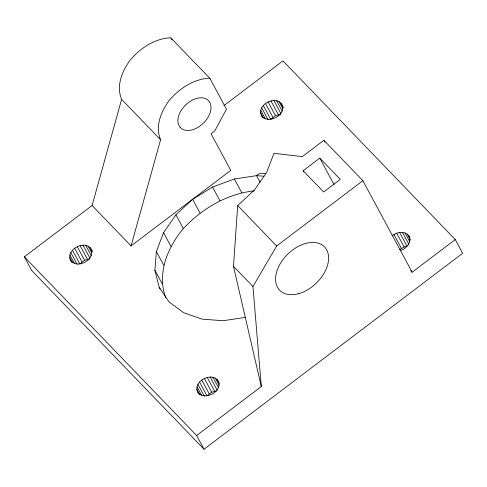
<?xml version="1.0" encoding="UTF-8"?>
<svg xmlns="http://www.w3.org/2000/svg" width="487" height="487" viewBox="0 0 487 487"><rect width="100%" height="100%" fill="white"/><g stroke="black" fill="none" stroke-linecap="round" stroke-linejoin="round"><path stroke-width="0.73" d="M455.26 239.561L462.65 253.289L204.029 449.251L196.638 435.524L261.294 386.532L233.474 266.31L237.693 205.587L254.415 190.033L266.779 172.203L273.95 153.32L302.348 156.601L323.898 140.268L362.87 180.683L412.154 272.221L455.26 239.561L282.971 60.869L223.856 105.661M71.674 262.292C62.726 250.19 87.423 237.145 92.347 251.426M160.247 289.321L159.194 287.36L154.89 270.2L156.376 251.542L163.541 232.652L175.91 214.822L192.633 199.268L212.563 187.051L234.357 178.997L256.515 175.649L264.009 176.227M165.69 297.514C156.704 273.408 167.741 247.305 183.301 228.555C201.965 208.728 226.918 193.765 254.305 190.837M196.864 389.332C196.06 378.308 216.149 371.234 219.016 383.592C219.82 394.616 199.737 401.69 196.864 389.332L199.682 394.561M260.588 112.801C259.784 101.777 279.873 94.703 282.74 107.061C283.544 118.085 263.461 125.159 260.588 112.801L263.406 118.031M92.086 205.508L121.622 99.354C115.979 85.785 122.036 71.473 130.011 60.26C140.195 48.335 153.874 38.997 169.853 37.749L170.949 37.992L209.915 78.407L226.485 109.179L214.761 130.948L211.048 133.767L230.759 170.377L131.052 245.929L92.086 205.508L24.35 256.832L31.74 270.565L204.029 449.251M131.052 245.929L160.594 139.775C154.945 126.2 161.002 111.894 168.977 100.675C179.161 88.756 192.84 79.411 208.826 78.163L209.915 78.407M261.294 386.532L252.96 286.52L276.659 246.008L362.87 180.683M89.626 258.95L84.616 260.326L79.838 263.948L72.447 250.221M280.518 114.311L275.508 115.687L270.723 119.309L263.333 105.582M216.794 390.836L211.784 392.212L206.999 395.84L199.609 382.106M303.145 170.718L319.789 158.105L340.297 179.38L323.66 191.988L303.145 170.718L303.864 172.045M392.157 235.921C396.996 231.392 407.047 230.509 409.865 237.705M399.553 249.654L404.113 246.964L407.004 246.221L399.614 232.494M400.935 250.409C406.584 248.473 412.239 241.741 408.806 235.745M245.253 317.396L223.089 320.732L202.062 319.125L183.611 312.684L168.989 301.855L159.194 287.36M265.799 173.409L259.054 173.719L256.515 175.649L260.034 182.193M237.693 205.587L276.659 246.008M121.622 99.354L160.594 139.775M233.474 266.31L252.96 286.52M24.35 256.832L196.638 435.524M410.62 270.62L412.154 272.221M70.262 259.681C76.362 269.816 94.965 260.393 91.294 249.46M407.211 234.07L410.377 239.951M405.044 232.926L409.969 242.076M402.451 232.384L408.788 244.157M396.722 233.23L404.113 246.964M393.971 234.557L401.367 248.285M324.257 140.938L324.975 142.271M319.789 158.105L334.076 184.64M280.902 102.934L283.367 107.511M278.996 101.521L282.868 108.711M276.586 100.681L282.223 111.139M273.846 100.468L280.889 113.544M270.955 100.906L278.345 114.634M268.112 101.953L275.508 115.687M265.512 103.548L272.903 117.282M261.72 107.907L268.057 119.674M260.782 110.366L265.36 118.865M261.154 115.042L262.56 117.653M170.949 37.992L172.027 39.995M234.357 178.997L241.747 192.724M212.563 187.051L219.96 200.778M192.633 199.268L200.023 213.002M175.91 214.822L183.301 228.555M163.541 232.652L170.937 246.379M156.376 251.542L163.766 265.269M217.178 379.464L219.29 383.385M215.272 378.046L219.144 385.241M212.862 377.206L218.499 387.67M154.89 270.2L162.287 283.933M210.122 376.999L217.165 390.075M207.231 377.431L214.627 391.164M204.388 378.484L211.784 392.212M201.788 380.079L209.179 393.806M197.996 384.432L204.333 396.199M197.058 386.897L201.636 395.395M197.43 391.566L198.483 393.533M90.016 247.573L92.128 251.493M88.11 246.16L91.629 252.698M85.7 245.32L91.331 255.778M82.96 245.107L89.998 258.183M80.069 245.545L87.459 259.273M77.226 246.592L84.616 260.326M74.627 248.187L82.017 261.921M70.834 252.546L77.165 264.313M69.897 255.005L74.474 263.51M69.702 257.44L72.52 262.67M180.05 127.223L178.419 124.252A19.498 12.723 -44 0 1 197.448 98.216A19.498 12.723 -44 0 1 207.979 117.404A19.498 12.723 -44 0 1 180.05 127.223M298.318 293.758A31.192 20.351 -44 0 0 326.728 249.91A31.192 20.351 -44 0 0 281.243 262.055A31.192 20.351 -44 0 0 298.318 293.758"/></g></svg>
